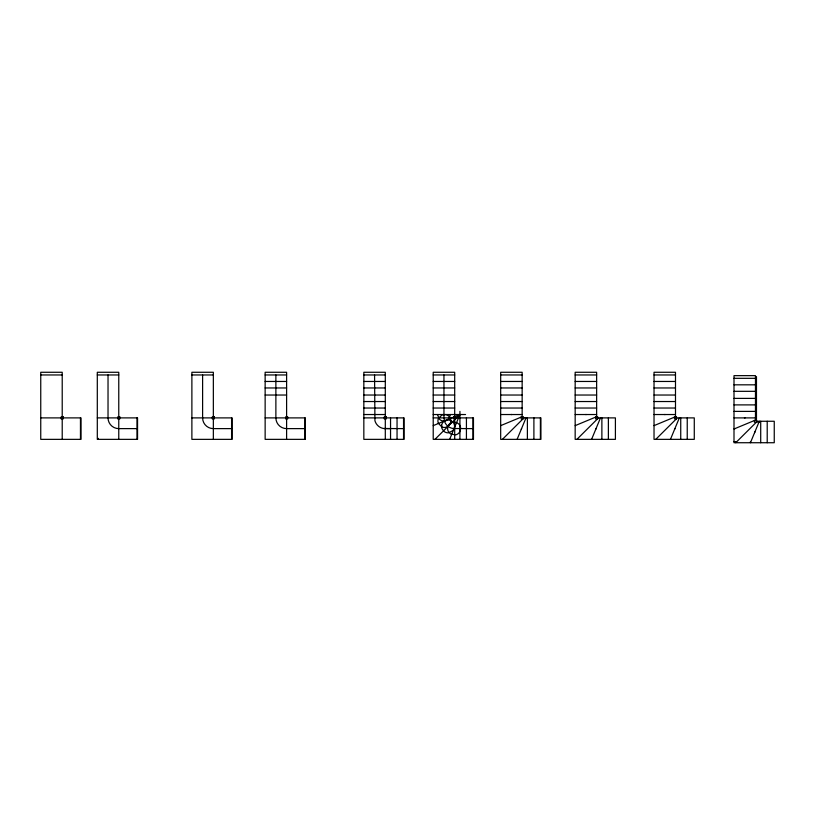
<?xml version="1.0" encoding="UTF-8"?>
<svg xmlns="http://www.w3.org/2000/svg" width="815" height="815" viewBox="0 0 815 815"><rect width="100%" height="100%" fill="white"/><g stroke="black" fill="none" stroke-linecap="round" stroke-linejoin="round"><path stroke-width="1.22" d="M437.461 414.529L439.448 419.216A6.5 6.5 0 0 0 444.073 421.029L448.637 419.032L450.44 414.529M521.58 428.547L521.294 429.25M596.071 428.547L595.775 429.25M674.932 428.547L674.637 429.25M754.904 431.919L754.619 432.622M449.646 439.356L459.925 414.529L433.213 425.634M517.107 439.356L526.001 417.891M591.588 439.356L600.482 417.891M670.45 439.356L679.343 417.891M434.955 439.356L459.925 414.529M502.417 439.356L524.004 417.891M576.908 439.356L598.495 417.891M655.769 439.356L677.357 417.891L694.278 417.891L694.278 439.356L654.027 439.356L654.027 372.272L675.492 372.272L675.492 416.883M756.32 422.262L735.741 442.728L735.741 441.649M500.675 425.634L521.142 417.127M575.166 425.634L595.622 417.127M654.027 425.634L674.484 417.127M754.466 420.499L733.999 428.996L735.079 428.558M511.117 414.529L511.851 414.529M585.598 414.529L586.331 414.529M664.459 414.529L665.193 414.529M744.441 417.891L745.165 417.891M40.75 374.961L62.215 374.961M97.301 374.961L118.766 374.961M191.882 374.961L213.347 374.961M265.14 374.961L286.605 374.961M363.836 374.961L385.301 374.961M433.213 374.961L454.689 374.961M500.675 374.961L522.15 374.961M575.166 374.961L596.631 374.961M654.027 374.961L675.492 374.961M755.464 376.713L756.473 376.703L756.473 422.262M733.999 378.323L755.464 378.323M265.14 381.461L286.605 381.461M363.836 381.461L385.301 381.461M433.213 381.461L454.689 381.461M500.675 381.461L522.15 381.461M575.166 381.461L596.631 381.461M654.027 381.461L675.492 381.461M733.999 384.823L755.464 384.823M265.14 387.96L286.605 387.96M363.836 387.96L385.301 387.96M433.213 387.96L454.689 387.96M500.675 387.96L522.15 387.96M575.166 387.96L596.631 387.96M654.027 387.96L675.492 387.96M733.999 391.322L755.464 391.322M265.14 395.031L286.605 395.031M363.836 395.031L385.301 395.031M433.213 395.031L454.689 395.031M500.675 395.031L522.15 395.031M575.166 395.031L596.631 395.031M654.027 395.031L675.492 395.031M733.999 398.392L755.464 398.392M363.836 401.53L385.301 401.53M433.213 401.53L454.689 401.53M500.675 401.53L522.15 401.53M575.166 401.53L596.631 401.53M654.027 401.53L675.492 401.53M733.999 404.892L755.464 404.892M363.836 408.03L385.301 408.03M433.213 408.03L454.689 408.03M500.675 408.03L522.15 408.03M575.166 408.03L596.631 408.03M654.027 408.03L675.492 408.03M733.999 411.392L755.464 411.392M363.836 414.529L385.301 414.529M433.213 414.529L465.548 414.529M500.675 414.529L522.15 414.529M575.166 414.529L596.631 414.529M654.027 414.529L675.492 414.529M40.75 417.891L61.206 417.891M63.224 417.891L81.001 417.891L81.001 439.356L40.75 439.356L40.75 372.272L62.215 372.272L62.215 416.883M97.301 417.891L117.757 417.891M119.774 417.891L137.552 417.891L137.552 439.356L97.301 439.356L97.301 372.272L118.766 372.272L118.766 416.883M191.882 417.891L212.338 417.891M214.355 417.891L232.132 417.891L232.132 439.356L191.882 439.356L191.882 372.272L213.347 372.272L213.347 416.883M265.14 417.891L285.607 417.891M287.613 417.891L305.391 417.891L305.391 439.356L265.14 439.356L265.14 372.272L286.605 372.272L286.605 416.883M363.836 417.891L384.293 417.891M386.31 417.891L404.077 417.891L404.077 439.356L363.836 439.356L363.836 372.272L385.301 372.272L385.301 416.883M433.213 417.891L453.68 417.891M455.687 417.891L473.464 417.891L473.464 439.356L433.213 439.356L433.213 372.272L454.689 372.272L454.689 416.883M523.149 417.891L540.926 417.891L540.926 439.356L500.675 439.356L500.675 372.272L522.15 372.272L522.15 416.883M597.639 417.891L615.407 417.891L615.407 439.356L575.166 439.356L575.166 372.272L596.631 372.272L596.631 416.883M733.999 417.891L755.464 417.891M756.473 420.255L754.466 420.255L754.466 422.262L756.503 422.262L757.329 421.263L757.329 422.109M756.473 421.263L774.25 421.263L774.25 442.728L733.999 442.728L733.999 375.644L755.464 375.644L755.464 420.255M137.012 428.619L118.766 428.619A10.738 10.738 0 0 1 108.028 417.891L108.028 374.961M231.592 428.619L213.347 428.619A10.738 10.738 0 0 1 202.609 417.891L202.609 374.961M304.851 428.619L286.605 428.619A10.738 10.738 0 0 1 275.877 417.891L275.877 374.961M403.547 428.619L383.896 428.527A10.738 10.738 0 0 1 378.761 426.408L377.712 425.481A10.738 10.738 0 0 1 374.931 420.672L374.564 374.961M472.934 428.619L453.283 428.527A10.738 10.738 0 0 1 448.148 426.408L447.099 425.481A10.738 10.738 0 0 1 444.766 421.997L443.951 417.891L443.951 374.961M733.999 441.649L735.079 441.649M384.048 428.537L390.548 428.619M767.21 421.263L767.21 442.728M760.711 421.263L760.711 442.728M759.315 422.109L759.315 421.263L750.432 442.728L750.432 441.649M687.239 417.891L687.239 439.356M680.739 417.891L680.739 439.356M608.377 417.891L608.377 439.356M601.877 417.891L601.877 439.356M540.396 417.891L540.396 439.356M533.896 417.891L533.896 439.356M527.386 417.891L527.386 439.356M472.934 417.891L472.934 439.356M466.425 417.891L466.425 439.356M459.925 411.392L459.925 439.356M454.689 417.891L454.689 439.356M403.547 417.891L403.547 439.356M397.048 417.891L397.048 439.356M390.548 417.891L390.548 439.356M385.301 417.891L385.301 439.356M304.851 417.891L304.851 439.356M286.605 417.891L286.605 439.356M231.592 417.891L231.592 439.356M213.347 417.891L213.347 439.356M137.012 417.891L137.012 439.356M118.766 417.891L118.766 439.356M98.309 438.348L98.309 439.356M80.461 417.891L80.461 439.356M62.215 417.891L62.215 439.356M450.878 420.265L450.369 423.596L446.773 427.029A6.5 6.5 0 0 1 441.801 426.928L438.358 423.331A6.5 6.5 0 0 1 438.47 418.35L442.066 414.916L445.408 414.55A6.5 6.5 0 0 1 449.666 417.127L450.878 420.265M441.649 425.277L441.974 428.619L443.941 431.359A6.5 6.5 0 0 0 448.698 432.796L453.089 430.452L454.475 427.386A6.5 6.5 0 0 0 453.344 422.537L449.116 419.908L444.267 421.049A6.5 6.5 0 0 0 441.649 425.277M460.618 428.629L459.711 431.869A6.5 6.5 0 0 1 455.728 434.853L450.797 434.14L448.454 431.726A6.5 6.5 0 0 1 447.863 426.785C449.534 419.684 461.025 421.304 460.618 428.619M63.224 416.883L61.206 416.883L61.206 418.9L63.224 418.9L63.224 416.883M119.774 416.883L117.757 416.883L117.757 418.9L119.774 418.9L119.774 416.883M214.355 416.883L212.338 416.883L212.338 418.9L214.355 418.9L214.355 416.883M287.613 416.883L285.607 416.883L285.607 418.9L287.613 418.9L287.613 416.883M386.31 416.883L384.293 416.883L384.293 418.9L386.31 418.9L386.31 416.883M455.687 416.883L453.68 416.883L453.68 418.9L455.687 418.9L455.687 416.883M523.149 416.883L521.142 416.883L521.142 418.9L523.149 418.9L523.149 416.883M597.639 416.883L595.622 416.883L595.622 418.9L597.639 418.9L597.639 416.883M676.501 416.883L674.484 416.883L674.484 418.9L676.501 418.9L676.501 416.883"/></g></svg>
